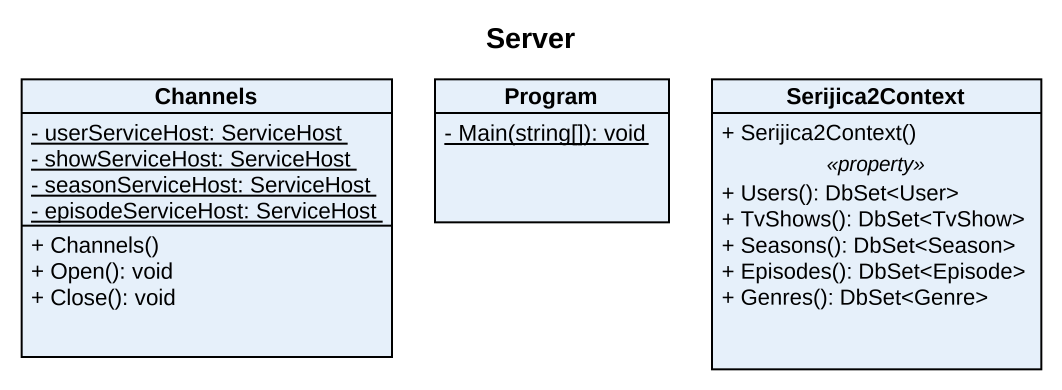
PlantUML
@startuml
title Server
hide circle
hide empty members
skinparam classAttributeIconSize 0
class Channels {
  {static} - userServiceHost: ServiceHost
  {static} - showServiceHost: ServiceHost
  {static} - seasonServiceHost: ServiceHost
  {static} - episodeServiceHost: ServiceHost
  + Channels()
  + Open(): void
  + Close(): void
}
class Program {
  {static} - Main(string[]): void
}
class Serijica2Context {
  + Serijica2Context()
  .. <<property>> ..
  + Users(): DbSet<User>
  + TvShows(): DbSet<TvShow>
  + Seasons(): DbSet<Season>
  + Episodes(): DbSet<Episode>
  + Genres(): DbSet<Genre>
}
@enduml
